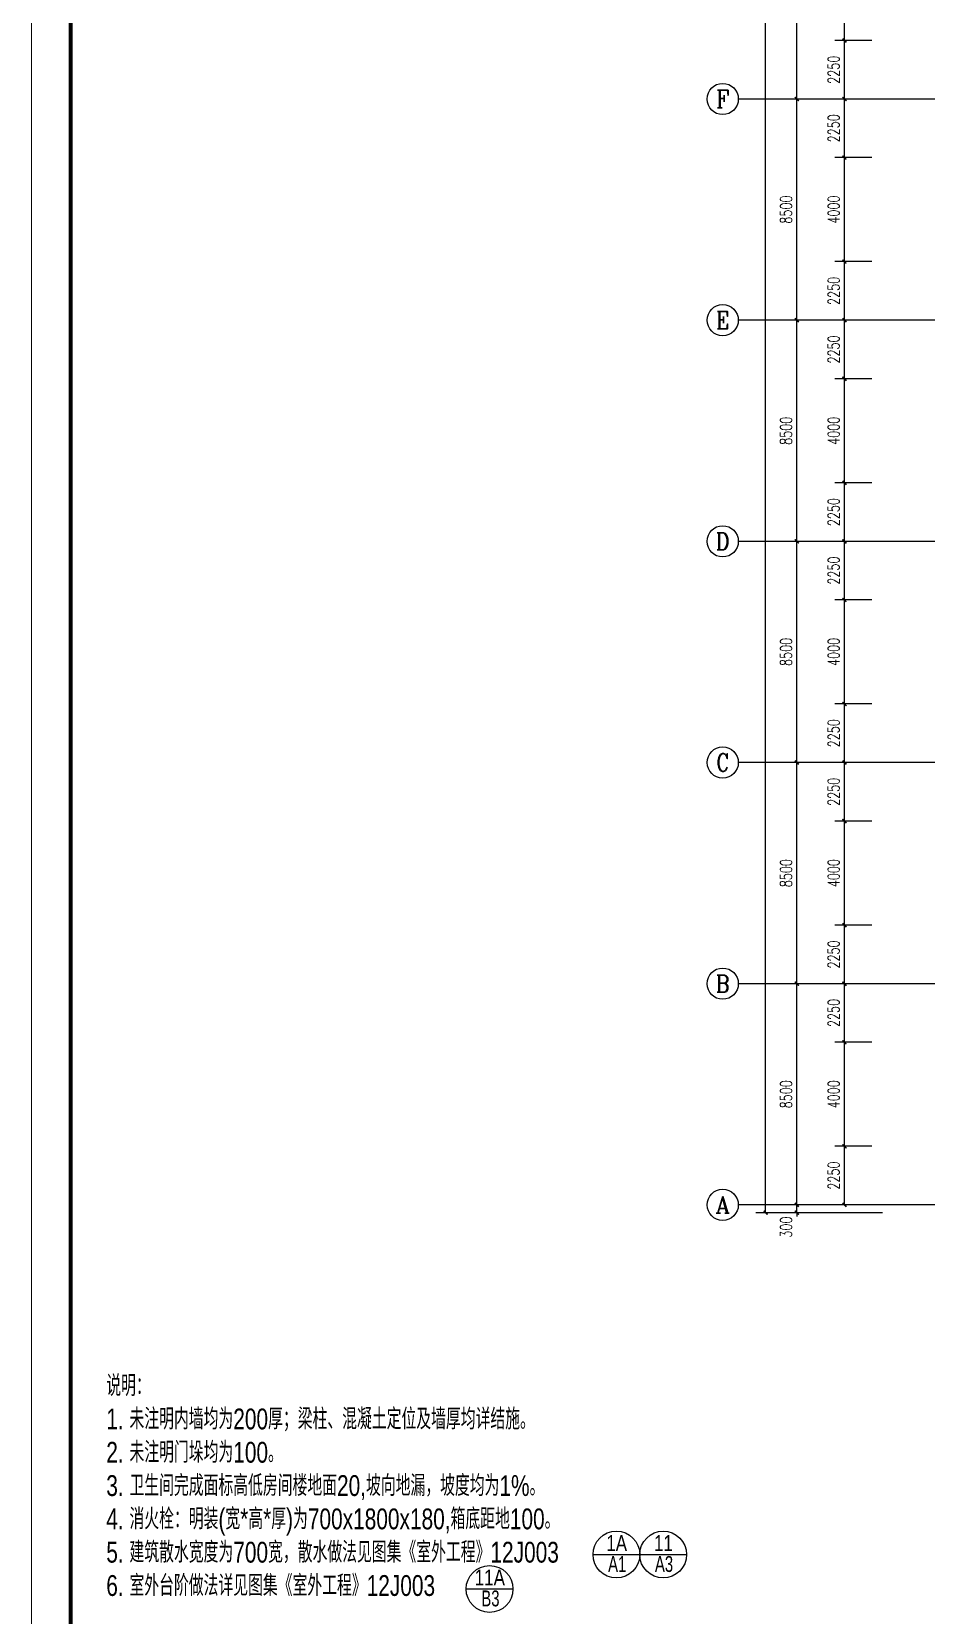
# Model space of a CAD drawing. Extents: x -275060 to -14507, y -783073 to -270523.
# Drawn here: x -192857 to -158454, y -422315 to -361453 of the extents above; entities that cross this region are included whole.
import ezdxf
from ezdxf.enums import TextEntityAlignment as Align

# ---------------------------------------------------------------- set-up
doc = ezdxf.new("R2010")
doc.units = 0
doc.header["$LTSCALE"] = 1000
doc.header["$MEASUREMENT"] = 0
doc.linetypes.add('DOTE', pattern=[2.42, 2, -0.2, 0.02, -0.2])
doc.layers.get('Defpoints').update_dxf_attribs({"color": 252})
for name, color, linetype in [('A-Hz2(文字标注)', 2, 'Continuous'), ('AXIS', 3, 'Continuous'), ('AXIS_TEXT', 7, 'Continuous'), ('DOTE', 1, 'Continuous'), ('PUB_DIM', 3, 'Continuous')]:
    doc.layers.add(name, color=color, linetype=linetype)
doc.layers.add('TK', color=252, linetype='Continuous', lineweight=13)
doc.styles.add('_TCH_AXIS', font='COMPLEX', dxfattribs={"bigfont": 'GBCBIG'})
doc.styles.add('_TCH_DIM_T3', font='SIMPLEX', dxfattribs={"width": 0.705882, "bigfont": 'GBCBIG'})
doc.styles.add('COMPLEX', font='COMPLEX')
doc.styles.add('说明$0$局部住宅带公建一层文字说明$0$SUNYAT1', font='3yromans.shx', dxfattribs={"width": 0.75, "bigfont": '3yhztxt.shx'})
doc.styles.add('说明$0$局部住宅带公建一层文字说明$0$SUNYAT2', font='3yromanc.shx', dxfattribs={"width": 0.75, "bigfont": '3yhztxt.shx'})
doc.dimstyles.new('_TCH_ARCH&&150', dxfattribs={"dimtxt": 446.25, "dimasz": 150, "dimexe": 375, "dimexo": 450, "dimgap": 189.375, "dimtad": 1, "dimdec": 0, "dimzin": 0, "dimdsep": 46, "dimtxsty": '_TCH_DIM_T3', "dimblk": 'ARCHTICK', "dimcen": 0.09, "dimclrt": 7, "dimazin": 2, "dimtfac": 1, "dimtdec": 0, "dimtix": 1, "dimtmove": 2, "dimatfit": 3, "dimfxl": 0, "dimtolj": 1, "dimtzin": 0, "dimarcsym": 0})

# ---------------------------------------------------------------- blocks, each defined once
blk = doc.blocks.new('说明$0$局部住宅带公建一层文字说明$0$index_m1')
blk.add_line((-5, 0), (5, 0))
blk.add_circle((0, 0), 5)
at = {"style": '说明$0$局部住宅带公建一层文字说明$0$SUNYAT2'}
for tag, width, p in [('1', 1.3, (0.05, 0.75)), ('-', 0.7, (0.18, -3.71))]:
    blk.add_attdef(tag, text='', height=3.4, dxfattribs=dict(at, width=width)).set_placement(p, align=Align.CENTER)
blk = doc.blocks.new('TK-A0')
at = {"layer": 'TK'}
for p, q in [((25, 10), (1179, 10)), ((0, 0), (1189, 0))]:
    blk.add_line(p, q, dxfattribs=at)
at = {"layer": 'TK', "const_width": 1}
blk.add_lwpolyline([(25, 831), (1179, 831), (1179, 10), (25, 10)], close=True, dxfattribs=at)
blk = doc.blocks.new('_ArchTick')
at = {"color": 0, "linetype": 'ByBlock', "const_width": 0.4}
blk.add_lwpolyline([(-0.5, -0.5), (0.5, 0.5)], dxfattribs=at)
blk = doc.blocks.new('*D200')
at = {"layer": 'Defpoints', "color": 0, "transparency": 16777216}
for p in [(-161603, -404291), (-160099, -404291), (-160099, -406541)]:
    blk.add_point(p, dxfattribs=at)
at = {"layer": 'PUB_DIM', "color": 0, "lineweight": -2, "transparency": 16777216}
for p, q in [((-160549, -404291), (-161978, -404291)), ((-161603, -406541), (-161603, -404291)), ((-160549, -406541), (-161978, -406541))]:
    blk.add_line(p, q, dxfattribs=at)
at = {"layer": 'PUB_DIM', "color": 0, "lineweight": -2, "transparency": 16777216, "xscale": 150, "yscale": 150, "zscale": 150}
for p, rotation in [((-161603, -404291), 90), ((-161603, -406541), 270)]:
    blk.add_blockref('_ArchTick', p, dxfattribs=dict(at, rotation=rotation))
at = {"layer": 'PUB_DIM', "color": 7, "transparency": 16777216, "insert": (-162015, -405416), "char_height": 446.2, "attachment_point": 5, "rotation": 90, "style": '_TCH_DIM_T3'}
blk.add_mtext('\\A1;2250', dxfattribs=at)
blk = doc.blocks.new('*D201')
at = {"layer": 'Defpoints', "color": 0, "transparency": 16777216}
for p in [(-161603, -400291), (-160099, -400291), (-160099, -404291)]:
    blk.add_point(p, dxfattribs=at)
at = {"layer": 'PUB_DIM', "color": 0, "lineweight": -2, "transparency": 16777216}
for p, q in [((-160549, -400291), (-161978, -400291)), ((-161603, -404291), (-161603, -400291)), ((-160549, -404291), (-161978, -404291))]:
    blk.add_line(p, q, dxfattribs=at)
at = {"layer": 'PUB_DIM', "color": 0, "lineweight": -2, "transparency": 16777216, "xscale": 150, "yscale": 150, "zscale": 150}
for p, rotation in [((-161603, -400291), 90), ((-161603, -404291), 270)]:
    blk.add_blockref('_ArchTick', p, dxfattribs=dict(at, rotation=rotation))
at = {"layer": 'PUB_DIM', "color": 7, "transparency": 16777216, "insert": (-162015, -402291), "char_height": 446.2, "attachment_point": 5, "rotation": 90, "style": '_TCH_DIM_T3'}
blk.add_mtext('\\A1;4000', dxfattribs=at)
blk = doc.blocks.new('*D202')
at = {"layer": 'Defpoints', "color": 0, "transparency": 16777216}
for p in [(-161603, -398041), (-160099, -398041), (-160099, -400291)]:
    blk.add_point(p, dxfattribs=at)
at = {"layer": 'PUB_DIM', "color": 0, "lineweight": -2, "transparency": 16777216}
for p, q in [((-160549, -398041), (-161978, -398041)), ((-161603, -400291), (-161603, -398041)), ((-160549, -400291), (-161978, -400291))]:
    blk.add_line(p, q, dxfattribs=at)
at = {"layer": 'PUB_DIM', "color": 0, "lineweight": -2, "transparency": 16777216, "xscale": 150, "yscale": 150, "zscale": 150}
for p, rotation in [((-161603, -398041), 90), ((-161603, -400291), 270)]:
    blk.add_blockref('_ArchTick', p, dxfattribs=dict(at, rotation=rotation))
at = {"layer": 'PUB_DIM', "color": 7, "transparency": 16777216, "insert": (-162015, -399166), "char_height": 446.2, "attachment_point": 5, "rotation": 90, "style": '_TCH_DIM_T3'}
blk.add_mtext('\\A1;2250', dxfattribs=at)
blk = doc.blocks.new('*D203')
at = {"layer": 'Defpoints', "color": 0, "transparency": 16777216}
for p in [(-161603, -395791), (-160099, -395791), (-160099, -398041)]:
    blk.add_point(p, dxfattribs=at)
at = {"layer": 'PUB_DIM', "color": 0, "lineweight": -2, "transparency": 16777216}
for p, q in [((-160549, -395791), (-161978, -395791)), ((-161603, -398041), (-161603, -395791)), ((-160549, -398041), (-161978, -398041))]:
    blk.add_line(p, q, dxfattribs=at)
at = {"layer": 'PUB_DIM', "color": 0, "lineweight": -2, "transparency": 16777216, "xscale": 150, "yscale": 150, "zscale": 150}
for p, rotation in [((-161603, -395791), 90), ((-161603, -398041), 270)]:
    blk.add_blockref('_ArchTick', p, dxfattribs=dict(at, rotation=rotation))
at = {"layer": 'PUB_DIM', "color": 7, "transparency": 16777216, "insert": (-162015, -396916), "char_height": 446.2, "attachment_point": 5, "rotation": 90, "style": '_TCH_DIM_T3'}
blk.add_mtext('\\A1;2250', dxfattribs=at)
blk = doc.blocks.new('*D204')
at = {"layer": 'Defpoints', "color": 0, "transparency": 16777216}
for p in [(-161603, -391791), (-160099, -391791), (-160099, -395791)]:
    blk.add_point(p, dxfattribs=at)
at = {"layer": 'PUB_DIM', "color": 0, "lineweight": -2, "transparency": 16777216}
for p, q in [((-160549, -391791), (-161978, -391791)), ((-161603, -395791), (-161603, -391791)), ((-160549, -395791), (-161978, -395791))]:
    blk.add_line(p, q, dxfattribs=at)
at = {"layer": 'PUB_DIM', "color": 0, "lineweight": -2, "transparency": 16777216, "xscale": 150, "yscale": 150, "zscale": 150}
for p, rotation in [((-161603, -391791), 90), ((-161603, -395791), 270)]:
    blk.add_blockref('_ArchTick', p, dxfattribs=dict(at, rotation=rotation))
at = {"layer": 'PUB_DIM', "color": 7, "transparency": 16777216, "insert": (-162015, -393791), "char_height": 446.2, "attachment_point": 5, "rotation": 90, "style": '_TCH_DIM_T3'}
blk.add_mtext('\\A1;4000', dxfattribs=at)
blk = doc.blocks.new('*D205')
at = {"layer": 'Defpoints', "color": 0, "transparency": 16777216}
for p in [(-161603, -389541), (-160099, -389541), (-160099, -391791)]:
    blk.add_point(p, dxfattribs=at)
at = {"layer": 'PUB_DIM', "color": 0, "lineweight": -2, "transparency": 16777216}
for p, q in [((-160549, -389541), (-161978, -389541)), ((-161603, -391791), (-161603, -389541)), ((-160549, -391791), (-161978, -391791))]:
    blk.add_line(p, q, dxfattribs=at)
at = {"layer": 'PUB_DIM', "color": 0, "lineweight": -2, "transparency": 16777216, "xscale": 150, "yscale": 150, "zscale": 150}
for p, rotation in [((-161603, -389541), 90), ((-161603, -391791), 270)]:
    blk.add_blockref('_ArchTick', p, dxfattribs=dict(at, rotation=rotation))
at = {"layer": 'PUB_DIM', "color": 7, "transparency": 16777216, "insert": (-162015, -390666), "char_height": 446.2, "attachment_point": 5, "rotation": 90, "style": '_TCH_DIM_T3'}
blk.add_mtext('\\A1;2250', dxfattribs=at)
blk = doc.blocks.new('*D206')
at = {"layer": 'Defpoints', "color": 0, "transparency": 16777216}
for p in [(-161603, -387291), (-160099, -387291), (-160099, -389541)]:
    blk.add_point(p, dxfattribs=at)
at = {"layer": 'PUB_DIM', "color": 0, "lineweight": -2, "transparency": 16777216}
for p, q in [((-160549, -387291), (-161978, -387291)), ((-161603, -389541), (-161603, -387291)), ((-160549, -389541), (-161978, -389541))]:
    blk.add_line(p, q, dxfattribs=at)
at = {"layer": 'PUB_DIM', "color": 0, "lineweight": -2, "transparency": 16777216, "xscale": 150, "yscale": 150, "zscale": 150}
for p, rotation in [((-161603, -387291), 90), ((-161603, -389541), 270)]:
    blk.add_blockref('_ArchTick', p, dxfattribs=dict(at, rotation=rotation))
at = {"layer": 'PUB_DIM', "color": 7, "transparency": 16777216, "insert": (-162015, -388416), "char_height": 446.2, "attachment_point": 5, "rotation": 90, "style": '_TCH_DIM_T3'}
blk.add_mtext('\\A1;2250', dxfattribs=at)
blk = doc.blocks.new('*D207')
at = {"layer": 'Defpoints', "color": 0, "transparency": 16777216}
for p in [(-161603, -383291), (-160099, -383291), (-160099, -387291)]:
    blk.add_point(p, dxfattribs=at)
at = {"layer": 'PUB_DIM', "color": 0, "lineweight": -2, "transparency": 16777216}
for p, q in [((-160549, -383291), (-161978, -383291)), ((-161603, -387291), (-161603, -383291)), ((-160549, -387291), (-161978, -387291))]:
    blk.add_line(p, q, dxfattribs=at)
at = {"layer": 'PUB_DIM', "color": 0, "lineweight": -2, "transparency": 16777216, "xscale": 150, "yscale": 150, "zscale": 150}
for p, rotation in [((-161603, -383291), 90), ((-161603, -387291), 270)]:
    blk.add_blockref('_ArchTick', p, dxfattribs=dict(at, rotation=rotation))
at = {"layer": 'PUB_DIM', "color": 7, "transparency": 16777216, "insert": (-162015, -385291), "char_height": 446.2, "attachment_point": 5, "rotation": 90, "style": '_TCH_DIM_T3'}
blk.add_mtext('\\A1;4000', dxfattribs=at)
blk = doc.blocks.new('*D208')
at = {"layer": 'Defpoints', "color": 0, "transparency": 16777216}
for p in [(-161603, -381041), (-160099, -381041), (-160099, -383291)]:
    blk.add_point(p, dxfattribs=at)
at = {"layer": 'PUB_DIM', "color": 0, "lineweight": -2, "transparency": 16777216}
for p, q in [((-160549, -381041), (-161978, -381041)), ((-161603, -383291), (-161603, -381041)), ((-160549, -383291), (-161978, -383291))]:
    blk.add_line(p, q, dxfattribs=at)
at = {"layer": 'PUB_DIM', "color": 0, "lineweight": -2, "transparency": 16777216, "xscale": 150, "yscale": 150, "zscale": 150}
for p, rotation in [((-161603, -381041), 90), ((-161603, -383291), 270)]:
    blk.add_blockref('_ArchTick', p, dxfattribs=dict(at, rotation=rotation))
at = {"layer": 'PUB_DIM', "color": 7, "transparency": 16777216, "insert": (-162015, -382166), "char_height": 446.2, "attachment_point": 5, "rotation": 90, "style": '_TCH_DIM_T3'}
blk.add_mtext('\\A1;2250', dxfattribs=at)
blk = doc.blocks.new('*D209')
at = {"layer": 'Defpoints', "color": 0, "transparency": 16777216}
for p in [(-161603, -378791), (-160099, -378791), (-160099, -381041)]:
    blk.add_point(p, dxfattribs=at)
at = {"layer": 'PUB_DIM', "color": 0, "lineweight": -2, "transparency": 16777216}
for p, q in [((-160549, -378791), (-161978, -378791)), ((-161603, -381041), (-161603, -378791)), ((-160549, -381041), (-161978, -381041))]:
    blk.add_line(p, q, dxfattribs=at)
at = {"layer": 'PUB_DIM', "color": 0, "lineweight": -2, "transparency": 16777216, "xscale": 150, "yscale": 150, "zscale": 150}
for p, rotation in [((-161603, -378791), 90), ((-161603, -381041), 270)]:
    blk.add_blockref('_ArchTick', p, dxfattribs=dict(at, rotation=rotation))
at = {"layer": 'PUB_DIM', "color": 7, "transparency": 16777216, "insert": (-162015, -379916), "char_height": 446.2, "attachment_point": 5, "rotation": 90, "style": '_TCH_DIM_T3'}
blk.add_mtext('\\A1;2250', dxfattribs=at)
blk = doc.blocks.new('*D210')
at = {"layer": 'Defpoints', "color": 0, "transparency": 16777216}
for p in [(-161603, -374791), (-160099, -374791), (-160099, -378791)]:
    blk.add_point(p, dxfattribs=at)
at = {"layer": 'PUB_DIM', "color": 0, "lineweight": -2, "transparency": 16777216}
for p, q in [((-160549, -374791), (-161978, -374791)), ((-161603, -378791), (-161603, -374791)), ((-160549, -378791), (-161978, -378791))]:
    blk.add_line(p, q, dxfattribs=at)
at = {"layer": 'PUB_DIM', "color": 0, "lineweight": -2, "transparency": 16777216, "xscale": 150, "yscale": 150, "zscale": 150}
for p, rotation in [((-161603, -374791), 90), ((-161603, -378791), 270)]:
    blk.add_blockref('_ArchTick', p, dxfattribs=dict(at, rotation=rotation))
at = {"layer": 'PUB_DIM', "color": 7, "transparency": 16777216, "insert": (-162015, -376791), "char_height": 446.2, "attachment_point": 5, "rotation": 90, "style": '_TCH_DIM_T3'}
blk.add_mtext('\\A1;4000', dxfattribs=at)
blk = doc.blocks.new('*D211')
at = {"layer": 'Defpoints', "color": 0, "transparency": 16777216}
for p in [(-161603, -372541), (-160099, -372541), (-160099, -374791)]:
    blk.add_point(p, dxfattribs=at)
at = {"layer": 'PUB_DIM', "color": 0, "lineweight": -2, "transparency": 16777216}
for p, q in [((-160549, -372541), (-161978, -372541)), ((-161603, -374791), (-161603, -372541)), ((-160549, -374791), (-161978, -374791))]:
    blk.add_line(p, q, dxfattribs=at)
at = {"layer": 'PUB_DIM', "color": 0, "lineweight": -2, "transparency": 16777216, "xscale": 150, "yscale": 150, "zscale": 150}
for p, rotation in [((-161603, -372541), 90), ((-161603, -374791), 270)]:
    blk.add_blockref('_ArchTick', p, dxfattribs=dict(at, rotation=rotation))
at = {"layer": 'PUB_DIM', "color": 7, "transparency": 16777216, "insert": (-162015, -373666), "char_height": 446.2, "attachment_point": 5, "rotation": 90, "style": '_TCH_DIM_T3'}
blk.add_mtext('\\A1;2250', dxfattribs=at)
blk = doc.blocks.new('*D212')
at = {"layer": 'Defpoints', "color": 0, "transparency": 16777216}
for p in [(-161603, -370291), (-160099, -370291), (-160099, -372541)]:
    blk.add_point(p, dxfattribs=at)
at = {"layer": 'PUB_DIM', "color": 0, "lineweight": -2, "transparency": 16777216}
for p, q in [((-160549, -370291), (-161978, -370291)), ((-161603, -372541), (-161603, -370291)), ((-160549, -372541), (-161978, -372541))]:
    blk.add_line(p, q, dxfattribs=at)
at = {"layer": 'PUB_DIM', "color": 0, "lineweight": -2, "transparency": 16777216, "xscale": 150, "yscale": 150, "zscale": 150}
for p, rotation in [((-161603, -370291), 90), ((-161603, -372541), 270)]:
    blk.add_blockref('_ArchTick', p, dxfattribs=dict(at, rotation=rotation))
at = {"layer": 'PUB_DIM', "color": 7, "transparency": 16777216, "insert": (-162015, -371416), "char_height": 446.2, "attachment_point": 5, "rotation": 90, "style": '_TCH_DIM_T3'}
blk.add_mtext('\\A1;2250', dxfattribs=at)
blk = doc.blocks.new('*D213')
at = {"layer": 'Defpoints', "color": 0, "transparency": 16777216}
for p in [(-161603, -366291), (-160099, -366291), (-160099, -370291)]:
    blk.add_point(p, dxfattribs=at)
at = {"layer": 'PUB_DIM', "color": 0, "lineweight": -2, "transparency": 16777216}
for p, q in [((-160549, -366291), (-161978, -366291)), ((-161603, -370291), (-161603, -366291)), ((-160549, -370291), (-161978, -370291))]:
    blk.add_line(p, q, dxfattribs=at)
at = {"layer": 'PUB_DIM', "color": 0, "lineweight": -2, "transparency": 16777216, "xscale": 150, "yscale": 150, "zscale": 150}
for p, rotation in [((-161603, -366291), 90), ((-161603, -370291), 270)]:
    blk.add_blockref('_ArchTick', p, dxfattribs=dict(at, rotation=rotation))
at = {"layer": 'PUB_DIM', "color": 7, "transparency": 16777216, "insert": (-162015, -368291), "char_height": 446.2, "attachment_point": 5, "rotation": 90, "style": '_TCH_DIM_T3'}
blk.add_mtext('\\A1;4000', dxfattribs=at)
blk = doc.blocks.new('*D214')
at = {"layer": 'Defpoints', "color": 0, "transparency": 16777216}
for p in [(-161603, -364041), (-160099, -364041), (-160099, -366291)]:
    blk.add_point(p, dxfattribs=at)
at = {"layer": 'PUB_DIM', "color": 0, "lineweight": -2, "transparency": 16777216}
for p, q in [((-160549, -364041), (-161978, -364041)), ((-161603, -366291), (-161603, -364041)), ((-160549, -366291), (-161978, -366291))]:
    blk.add_line(p, q, dxfattribs=at)
at = {"layer": 'PUB_DIM', "color": 0, "lineweight": -2, "transparency": 16777216, "xscale": 150, "yscale": 150, "zscale": 150}
for p, rotation in [((-161603, -364041), 90), ((-161603, -366291), 270)]:
    blk.add_blockref('_ArchTick', p, dxfattribs=dict(at, rotation=rotation))
at = {"layer": 'PUB_DIM', "color": 7, "transparency": 16777216, "insert": (-162015, -365166), "char_height": 446.2, "attachment_point": 5, "rotation": 90, "style": '_TCH_DIM_T3'}
blk.add_mtext('\\A1;2250', dxfattribs=at)
blk = doc.blocks.new('*D215')
at = {"layer": 'Defpoints', "color": 0, "transparency": 16777216}
for p in [(-161603, -361791), (-160099, -361791), (-160099, -364041)]:
    blk.add_point(p, dxfattribs=at)
at = {"layer": 'PUB_DIM', "color": 0, "lineweight": -2, "transparency": 16777216}
for p, q in [((-160549, -361791), (-161978, -361791)), ((-161603, -364041), (-161603, -361791)), ((-160549, -364041), (-161978, -364041))]:
    blk.add_line(p, q, dxfattribs=at)
at = {"layer": 'PUB_DIM', "color": 0, "lineweight": -2, "transparency": 16777216, "xscale": 150, "yscale": 150, "zscale": 150}
for p, rotation in [((-161603, -361791), 90), ((-161603, -364041), 270)]:
    blk.add_blockref('_ArchTick', p, dxfattribs=dict(at, rotation=rotation))
at = {"layer": 'PUB_DIM', "color": 7, "transparency": 16777216, "insert": (-162015, -362916), "char_height": 446.2, "attachment_point": 5, "rotation": 90, "style": '_TCH_DIM_T3'}
blk.add_mtext('\\A1;2250', dxfattribs=at)
blk = doc.blocks.new('*D216')
at = {"layer": 'Defpoints', "color": 0, "transparency": 16777216}
for p in [(-161603, -357791), (-160099, -357791), (-160099, -361791)]:
    blk.add_point(p, dxfattribs=at)
at = {"layer": 'PUB_DIM', "color": 0, "lineweight": -2, "transparency": 16777216}
for p, q in [((-160549, -357791), (-161978, -357791)), ((-161603, -361791), (-161603, -357791)), ((-160549, -361791), (-161978, -361791))]:
    blk.add_line(p, q, dxfattribs=at)
at = {"layer": 'PUB_DIM', "color": 0, "lineweight": -2, "transparency": 16777216, "xscale": 150, "yscale": 150, "zscale": 150}
for p, rotation in [((-161603, -357791), 90), ((-161603, -361791), 270)]:
    blk.add_blockref('_ArchTick', p, dxfattribs=dict(at, rotation=rotation))
at = {"layer": 'PUB_DIM', "color": 7, "transparency": 16777216, "insert": (-162015, -359791), "char_height": 446.2, "attachment_point": 5, "rotation": 90, "style": '_TCH_DIM_T3'}
blk.add_mtext('\\A1;4000', dxfattribs=at)
blk = doc.blocks.new('*D370')
at = {"layer": 'AXIS', "color": 0, "lineweight": -2, "transparency": 16777216}
for p, q in [((-160134, -406541), (-163809, -406541)), ((-163434, -406541), (-163434, -406391)), ((-163434, -406841), (-163434, -406541)), ((-160134, -406841), (-163809, -406841)), ((-163434, -406841), (-163434, -406991))]:
    blk.add_line(p, q, dxfattribs=at)
at = {"layer": 'Defpoints', "color": 0, "transparency": 16777216}
for p in [(-163434, -406541), (-159684, -406541), (-159684, -406841)]:
    blk.add_point(p, dxfattribs=at)
at = {"layer": 'AXIS', "color": 0, "lineweight": -2, "transparency": 16777216, "xscale": 150, "yscale": 150, "zscale": 150}
for p, rotation in [((-163434, -406541), 270), ((-163434, -406841), 90)]:
    blk.add_blockref('_ArchTick', p, dxfattribs=dict(at, rotation=rotation))
at = {"layer": 'AXIS', "color": 7, "transparency": 16777216, "insert": (-163847, -407396), "char_height": 446.2, "attachment_point": 5, "rotation": 90, "style": '_TCH_DIM_T3'}
blk.add_mtext('\\A1;300', dxfattribs=at)
blk = doc.blocks.new('*D371')
at = {"layer": 'AXIS', "color": 0, "lineweight": -2, "transparency": 16777216}
for p, q in [((-160134, -398041), (-163809, -398041)), ((-163434, -406541), (-163434, -398041)), ((-160134, -406541), (-163809, -406541))]:
    blk.add_line(p, q, dxfattribs=at)
at = {"layer": 'Defpoints', "color": 0, "transparency": 16777216}
for p in [(-163434, -398041), (-159684, -398041), (-159684, -406541)]:
    blk.add_point(p, dxfattribs=at)
at = {"layer": 'AXIS', "color": 0, "lineweight": -2, "transparency": 16777216, "xscale": 150, "yscale": 150, "zscale": 150}
for p, rotation in [((-163434, -398041), 90), ((-163434, -406541), 270)]:
    blk.add_blockref('_ArchTick', p, dxfattribs=dict(at, rotation=rotation))
at = {"layer": 'AXIS', "color": 7, "transparency": 16777216, "insert": (-163847, -402291), "char_height": 446.2, "attachment_point": 5, "rotation": 90, "style": '_TCH_DIM_T3'}
blk.add_mtext('\\A1;8500', dxfattribs=at)
blk = doc.blocks.new('*D372')
at = {"layer": 'AXIS', "color": 0, "lineweight": -2, "transparency": 16777216}
for p, q in [((-160134, -389541), (-163809, -389541)), ((-163434, -398041), (-163434, -389541)), ((-160134, -398041), (-163809, -398041))]:
    blk.add_line(p, q, dxfattribs=at)
at = {"layer": 'Defpoints', "color": 0, "transparency": 16777216}
for p in [(-163434, -389541), (-159684, -389541), (-159684, -398041)]:
    blk.add_point(p, dxfattribs=at)
at = {"layer": 'AXIS', "color": 0, "lineweight": -2, "transparency": 16777216, "xscale": 150, "yscale": 150, "zscale": 150}
for p, rotation in [((-163434, -389541), 90), ((-163434, -398041), 270)]:
    blk.add_blockref('_ArchTick', p, dxfattribs=dict(at, rotation=rotation))
at = {"layer": 'AXIS', "color": 7, "transparency": 16777216, "insert": (-163847, -393791), "char_height": 446.2, "attachment_point": 5, "rotation": 90, "style": '_TCH_DIM_T3'}
blk.add_mtext('\\A1;8500', dxfattribs=at)
blk = doc.blocks.new('*D373')
at = {"layer": 'AXIS', "color": 0, "lineweight": -2, "transparency": 16777216}
for p, q in [((-160134, -381041), (-163809, -381041)), ((-163434, -389541), (-163434, -381041)), ((-160134, -389541), (-163809, -389541))]:
    blk.add_line(p, q, dxfattribs=at)
at = {"layer": 'Defpoints', "color": 0, "transparency": 16777216}
for p in [(-163434, -381041), (-159684, -381041), (-159684, -389541)]:
    blk.add_point(p, dxfattribs=at)
at = {"layer": 'AXIS', "color": 0, "lineweight": -2, "transparency": 16777216, "xscale": 150, "yscale": 150, "zscale": 150}
for p, rotation in [((-163434, -381041), 90), ((-163434, -389541), 270)]:
    blk.add_blockref('_ArchTick', p, dxfattribs=dict(at, rotation=rotation))
at = {"layer": 'AXIS', "color": 7, "transparency": 16777216, "insert": (-163847, -385291), "char_height": 446.2, "attachment_point": 5, "rotation": 90, "style": '_TCH_DIM_T3'}
blk.add_mtext('\\A1;8500', dxfattribs=at)
blk = doc.blocks.new('*D374')
at = {"layer": 'AXIS', "color": 0, "lineweight": -2, "transparency": 16777216}
for p, q in [((-160134, -372541), (-163809, -372541)), ((-163434, -381041), (-163434, -372541)), ((-160134, -381041), (-163809, -381041))]:
    blk.add_line(p, q, dxfattribs=at)
at = {"layer": 'Defpoints', "color": 0, "transparency": 16777216}
for p in [(-163434, -372541), (-159684, -372541), (-159684, -381041)]:
    blk.add_point(p, dxfattribs=at)
at = {"layer": 'AXIS', "color": 0, "lineweight": -2, "transparency": 16777216, "xscale": 150, "yscale": 150, "zscale": 150}
for p, rotation in [((-163434, -372541), 90), ((-163434, -381041), 270)]:
    blk.add_blockref('_ArchTick', p, dxfattribs=dict(at, rotation=rotation))
at = {"layer": 'AXIS', "color": 7, "transparency": 16777216, "insert": (-163847, -376791), "char_height": 446.2, "attachment_point": 5, "rotation": 90, "style": '_TCH_DIM_T3'}
blk.add_mtext('\\A1;8500', dxfattribs=at)
blk = doc.blocks.new('*D375')
at = {"layer": 'AXIS', "color": 0, "lineweight": -2, "transparency": 16777216}
for p, q in [((-160134, -364041), (-163809, -364041)), ((-163434, -372541), (-163434, -364041)), ((-160134, -372541), (-163809, -372541))]:
    blk.add_line(p, q, dxfattribs=at)
at = {"layer": 'Defpoints', "color": 0, "transparency": 16777216}
for p in [(-163434, -364041), (-159684, -364041), (-159684, -372541)]:
    blk.add_point(p, dxfattribs=at)
at = {"layer": 'AXIS', "color": 0, "lineweight": -2, "transparency": 16777216, "xscale": 150, "yscale": 150, "zscale": 150}
for p, rotation in [((-163434, -364041), 90), ((-163434, -372541), 270)]:
    blk.add_blockref('_ArchTick', p, dxfattribs=dict(at, rotation=rotation))
at = {"layer": 'AXIS', "color": 7, "transparency": 16777216, "insert": (-163847, -368291), "char_height": 446.2, "attachment_point": 5, "rotation": 90, "style": '_TCH_DIM_T3'}
blk.add_mtext('\\A1;8500', dxfattribs=at)
blk = doc.blocks.new('*D376')
at = {"layer": 'AXIS', "color": 0, "lineweight": -2, "transparency": 16777216}
for p, q in [((-160134, -355541), (-163809, -355541)), ((-163434, -364041), (-163434, -355541)), ((-160134, -364041), (-163809, -364041))]:
    blk.add_line(p, q, dxfattribs=at)
at = {"layer": 'Defpoints', "color": 0, "transparency": 16777216}
for p in [(-163434, -355541), (-159684, -355541), (-159684, -364041)]:
    blk.add_point(p, dxfattribs=at)
at = {"layer": 'AXIS', "color": 0, "lineweight": -2, "transparency": 16777216, "xscale": 150, "yscale": 150, "zscale": 150}
for p, rotation in [((-163434, -355541), 90), ((-163434, -364041), 270)]:
    blk.add_blockref('_ArchTick', p, dxfattribs=dict(at, rotation=rotation))
at = {"layer": 'AXIS', "color": 7, "transparency": 16777216, "insert": (-163847, -359791), "char_height": 446.2, "attachment_point": 5, "rotation": 90, "style": '_TCH_DIM_T3'}
blk.add_mtext('\\A1;8500', dxfattribs=at)
blk = doc.blocks.new('*D385')
at = {"layer": 'AXIS', "color": 0, "lineweight": -2, "transparency": 16777216}
for p, q in [((-160134, -295741), (-165009, -295741)), ((-164634, -406841), (-164634, -295741)), ((-160134, -406841), (-165009, -406841))]:
    blk.add_line(p, q, dxfattribs=at)
at = {"layer": 'Defpoints', "color": 0, "transparency": 16777216}
for p in [(-164634, -295741), (-159684, -295741), (-159684, -406841)]:
    blk.add_point(p, dxfattribs=at)
at = {"layer": 'AXIS', "color": 0, "lineweight": -2, "transparency": 16777216, "xscale": 150, "yscale": 150, "zscale": 150}
for p, rotation in [((-164634, -295741), 90), ((-164634, -406841), 270)]:
    blk.add_blockref('_ArchTick', p, dxfattribs=dict(at, rotation=rotation))
at = {"layer": 'AXIS', "color": 7, "transparency": 16777216, "insert": (-165047, -351291), "char_height": 446.2, "attachment_point": 5, "rotation": 90, "style": '_TCH_DIM_T3'}
blk.add_mtext('\\A1;111100', dxfattribs=at)
blk = doc.blocks.new('_AXISO')
blk.add_circle((0, 0), 0.5)
at = {"layer": 'AXIS_TEXT', "style": 'COMPLEX', "width": 1.041667}
blk.add_attdef('A', text='', height=0.56, dxfattribs=at).set_placement((-0.25, -0.28), (0.25, -0.28), align=Align.FIT)

msp = doc.modelspace()

# ---------------------------------------------------------------- linework, layer by layer
at = {"layer": 'AXIS'}
for p, q in [((-159684.1, -364040.6), (-165684.1, -364040.6)), ((-159684.1, -372540.6), (-165684.1, -372540.6)), ((-159684.1, -381040.6), (-165684.1, -381040.6)), ((-159684.1, -389540.6), (-165684.1, -389540.6)), ((-159684.1, -398040.6), (-165684.1, -398040.6)), ((-159684.1, -406540.6), (-165684.1, -406540.6))]:
    msp.add_line(p, q, dxfattribs=at)
at = {"layer": 'DOTE', "color": 1, "linetype": 'DOTE', "ltscale": 3}
for p, q in [((-111684.1, -364040.6), (-159684.1, -364040.6)), ((-111684.1, -372540.6), (-159684.1, -372540.6)), ((-111684.1, -381040.6), (-159684.1, -381040.6)), ((-111684.1, -389540.6), (-159684.1, -389540.6)), ((-111684.1, -398040.6), (-159684.1, -398040.6)), ((-111684.1, -406540.6), (-159684.1, -406540.6))]:
    msp.add_line(p, q, dxfattribs=at)

# ---------------------------------------------------------------- block references
at = {"layer": 'A-Hz2(文字标注)', "lineweight": 0}
ref = msp.add_blockref('说明$0$局部住宅带公建一层文字说明$0$index_m1', (-170372, -419980.3), dxfattribs=dict(at, xscale=180.0000000209548, yscale=180.0000000209548, zscale=180.0000000209548))
ref.add_attrib('1', '1A', dxfattribs={"layer": '0', "height": 612, "style": '说明$0$局部住宅带公建一层文字说明$0$SUNYAT2', "width": 0.8}).set_placement((-170362.7, -419846.1), align=Align.CENTER)
ref.add_attrib('-', 'A1', dxfattribs={"layer": '0', "height": 612, "style": '说明$0$局部住宅带公建一层文字说明$0$SUNYAT2', "width": 0.7}).set_placement((-170340.3, -420648.5), align=Align.CENTER)
ref = msp.add_blockref('说明$0$局部住宅带公建一层文字说明$0$index_m1', (-168572, -419980.3), dxfattribs=dict(at, xscale=180.0000000209548, yscale=180.0000000209548, zscale=180.0000000209548))
ref.add_attrib('1', '11', dxfattribs={"layer": '0', "height": 612, "style": '说明$0$局部住宅带公建一层文字说明$0$SUNYAT2', "width": 0.8}).set_placement((-168562.7, -419846.1), align=Align.CENTER)
ref.add_attrib('-', 'A3', dxfattribs={"layer": '0', "height": 612, "style": '说明$0$局部住宅带公建一层文字说明$0$SUNYAT2', "width": 0.7}).set_placement((-168540.3, -420648.5), align=Align.CENTER)
ref = msp.add_blockref('说明$0$局部住宅带公建一层文字说明$0$index_m1', (-175248.3, -421303), dxfattribs=dict(at, xscale=180.0000000209548, yscale=180.0000000209548, zscale=180.0000000209548))
ref.add_attrib('1', '11A', dxfattribs={"layer": '0', "height": 612, "style": '说明$0$局部住宅带公建一层文字说明$0$SUNYAT2', "width": 0.8}).set_placement((-175239.1, -421168.7), align=Align.CENTER)
ref.add_attrib('-', 'B3', dxfattribs={"layer": '0', "height": 612, "style": '说明$0$局部住宅带公建一层文字说明$0$SUNYAT2', "width": 0.7}).set_placement((-175216.7, -421971.2), align=Align.CENTER)
at = {"layer": 'AXIS'}
ref = msp.add_blockref('_AXISO', (-166284.1, -364040.6), dxfattribs=dict(at, xscale=1200, yscale=1200, zscale=1200))
ref.add_attrib('A', 'F', dxfattribs={"layer": 'AXIS_TEXT', "height": 668.2, "style": '_TCH_AXIS'}).set_placement((-166538.7, -364374.7), (-166029.6, -364374.7), align=Align.FIT)
ref = msp.add_blockref('_AXISO', (-166284.1, -372540.6), dxfattribs=dict(at, xscale=1200, yscale=1200, zscale=1200))
ref.add_attrib('A', 'E', dxfattribs={"layer": 'AXIS_TEXT', "height": 668.2, "style": '_TCH_AXIS'}).set_placement((-166538.7, -372874.7), (-166029.6, -372874.7), align=Align.FIT)
ref = msp.add_blockref('_AXISO', (-166284.1, -381040.6), dxfattribs=dict(at, xscale=1200, yscale=1200, zscale=1200))
ref.add_attrib('A', 'D', dxfattribs={"layer": 'AXIS_TEXT', "height": 652.9, "style": '_TCH_AXIS'}).set_placement((-166548.4, -381367.1), (-166019.9, -381367.1), align=Align.FIT)
ref = msp.add_blockref('_AXISO', (-166284.1, -389540.6), dxfattribs=dict(at, xscale=1200, yscale=1200, zscale=1200))
ref.add_attrib('A', 'C', dxfattribs={"layer": 'AXIS_TEXT', "height": 683.5, "style": '_TCH_AXIS'}).set_placement((-166528.2, -389882.4), (-166040, -389882.4), align=Align.FIT)
ref = msp.add_blockref('_AXISO', (-166284.1, -398040.6), dxfattribs=dict(at, xscale=1200, yscale=1200, zscale=1200))
ref.add_attrib('A', 'B', dxfattribs={"layer": 'AXIS_TEXT', "height": 652.9, "style": '_TCH_AXIS'}).set_placement((-166548.4, -398367.1), (-166019.9, -398367.1), align=Align.FIT)
ref = msp.add_blockref('_AXISO', (-166284.1, -406540.6), dxfattribs=dict(at, xscale=1200, yscale=1200, zscale=1200))
ref.add_attrib('A', 'A', dxfattribs={"layer": 'AXIS_TEXT', "height": 637.8, "style": '_TCH_AXIS'}).set_placement((-166557.5, -406859.5), (-166010.8, -406859.5), align=Align.FIT)
at = {"layer": 'TK', "xscale": 150, "yscale": 150, "zscale": 150, "rotation": 270}
msp.add_blockref('TK-A0', (-192857.2, -270522.7), dxfattribs=at)

# ---------------------------------------------------------------- texts
at = {"layer": 'A-Hz2(文字标注)', "lineweight": 0, "insert": (-189987.6, -413088.6), "char_height": 800, "width": 36521.084, "attachment_point": 1, "line_spacing_factor": 0.96, "style": '说明$0$局部住宅带公建一层文字说明$0$SUNYAT1'}
msp.add_mtext('说明：\\P1. 未注明内墙均为200厚；梁柱、混凝土定位及墙厚均详结施。\\P2. 未注明门垛均为100。\\P3. 卫生间完成面标高低房间楼地面20,坡向地漏，坡度均为1%。\\P4. 消火栓：明装(宽*高*厚)为700x1800x180,箱底距地100。\\P5. 建筑散水宽度为700宽，散水做法见图集《室外工程》12J003\\P6. 室外台阶做法详见图集《室外工程》12J003\\P\\P ', dxfattribs=at)

# ---------------------------------------------------------------- dimensions: what is measured, and where the dimension line sits
at = {"layer": 'AXIS'}
for p1, p2, distance, picture, middle in [((-159684.1, -406840.6), (-159684.1, -295740.6), 4950, '*D385', (-165046.6, -351290.6)), ((-159684.1, -364040.6), (-159684.1, -355540.6), 3750, '*D376', (-163846.6, -359790.6)), ((-159684.1, -372540.6), (-159684.1, -364040.6), 3750, '*D375', (-163846.6, -368290.6)), ((-159684.1, -381040.6), (-159684.1, -372540.6), 3750, '*D374', (-163846.6, -376790.6)), ((-159684.1, -389540.6), (-159684.1, -381040.6), 3750, '*D373', (-163846.6, -385290.6)), ((-159684.1, -398040.6), (-159684.1, -389540.6), 3750, '*D372', (-163846.6, -393790.6)), ((-159684.1, -406540.6), (-159684.1, -398040.6), 3750, '*D371', (-163846.6, -402290.6))]:
    dim = msp.add_aligned_dim(p1=p1, p2=p2, distance=distance, dimstyle='_TCH_ARCH&&150', dxfattribs=at)
    dim.commit()
    dim.dimension.update_dxf_attribs({"geometry": picture, "text_midpoint": middle})
dim = msp.add_linear_dim(base=(-163434.1, -406540.6), p1=(-159684.1, -406840.6), p2=(-159684.1, -406540.6), angle=90, dimstyle='_TCH_ARCH&&150', dxfattribs=at)
dim.commit()
dim.dimension.update_dxf_attribs({"geometry": '*D370', "text_midpoint": (-163846.6, -407395.6), "dimtype": 129})
at = {"layer": 'PUB_DIM'}
for p1, p2, picture, middle in [((-160099.1, -361790.6), (-160099.1, -357790.6), '*D216', (-162015.5, -359790.6)), ((-160099.1, -364040.6), (-160099.1, -361790.6), '*D215', (-162015.5, -362915.6)), ((-160099.1, -366290.6), (-160099.1, -364040.6), '*D214', (-162015.5, -365165.6)), ((-160099.1, -370290.6), (-160099.1, -366290.6), '*D213', (-162015.5, -368290.6)), ((-160099.1, -372540.6), (-160099.1, -370290.6), '*D212', (-162015.5, -371415.6)), ((-160099.1, -374790.6), (-160099.1, -372540.6), '*D211', (-162015.5, -373665.6)), ((-160099.1, -378790.6), (-160099.1, -374790.6), '*D210', (-162015.5, -376790.6)), ((-160099.1, -381040.6), (-160099.1, -378790.6), '*D209', (-162015.5, -379915.6)), ((-160099.1, -383290.6), (-160099.1, -381040.6), '*D208', (-162015.5, -382165.6)), ((-160099.1, -387290.6), (-160099.1, -383290.6), '*D207', (-162015.5, -385290.6)), ((-160099.1, -389540.6), (-160099.1, -387290.6), '*D206', (-162015.5, -388415.6)), ((-160099.1, -391790.6), (-160099.1, -389540.6), '*D205', (-162015.5, -390665.6)), ((-160099.1, -395790.6), (-160099.1, -391790.6), '*D204', (-162015.5, -393790.6)), ((-160099.1, -398040.6), (-160099.1, -395790.6), '*D203', (-162015.5, -396915.6)), ((-160099.1, -400290.6), (-160099.1, -398040.6), '*D202', (-162015.5, -399165.6)), ((-160099.1, -404290.6), (-160099.1, -400290.6), '*D201', (-162015.5, -402290.6)), ((-160099.1, -406540.6), (-160099.1, -404290.6), '*D200', (-162015.5, -405415.6))]:
    dim = msp.add_aligned_dim(p1=p1, p2=p2, distance=1503.9, dimstyle='_TCH_ARCH&&150', dxfattribs=at)
    dim.commit()
    dim.dimension.update_dxf_attribs({"geometry": picture, "text_midpoint": middle})

doc.saveas('drawing.dxf')
